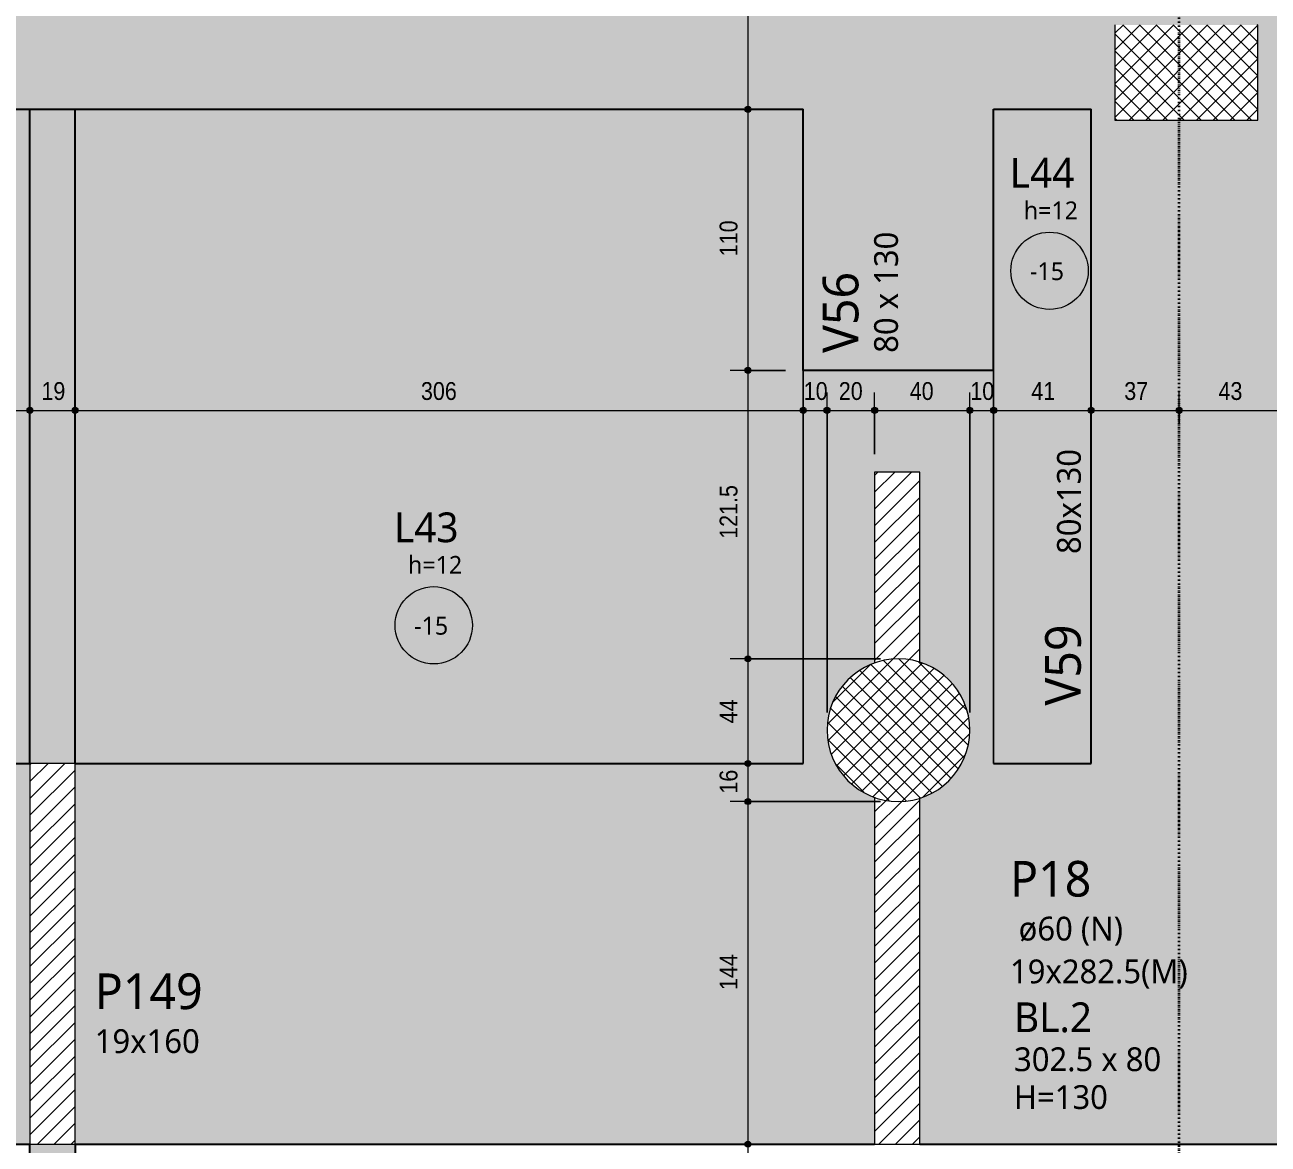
# Model space of a CAD drawing. Header units: centimetres. Extents: x -2136 to 34701, y -1430 to 84208.
# Drawn here: x 521 to 1044, y -1156 to -686 of the extents above; entities that cross this region are included whole.
import ezdxf

# ---------------------------------------------------------------- set-up
doc = ezdxf.new("R2010")
doc.units = ezdxf.units.CM
doc.linetypes.add('Dash dot', pattern=[1.5875, 0.635, -0.47625, 0, -0.47625])
for name, color, linetype, lineweight in [('A-ANNO-DIMS', 7, 'Continuous', 9), ('A-ANNO-DIMS-50', 7, 'Continuous', 9), ('A-DETL', 7, 'Continuous', 18), ('A-DETL-GENF', 7, 'Continuous', 18), ('A-DETL-THIN', 7, 'Continuous', 18), ('A-FLOR', 7, 'Continuous', 18), ('A-FLOR-IDEN', 7, 'Continuous', 9), ('S-BEAM', 7, 'Continuous', 18), ('S-BEAM-IDEN', 7, 'Continuous', 9), ('S-COLS-IDEN', 7, 'Continuous', 9), ('S-FNDN', 7, 'Continuous', 25), ('S-FNDN-IDEN', 7, 'Continuous', 9), ('S-GRID', 7, 'Continuous', 9)]:
    doc.layers.add(name, color=color, linetype=linetype, lineweight=lineweight)
doc.styles.add('Fira Sans_2', font='FiraSans-Regular.ttf', dxfattribs={"width": 0.9, "height": 7.5})
doc.styles.add('Gadugi', font='gadugi.ttf', dxfattribs={"height": 15})
doc.styles.add('Gadugi_1', font='gadugi.ttf', dxfattribs={"height": 10})
doc.styles.add('Gadugi_3', font='gadugi.ttf', dxfattribs={"height": 7.5})
doc.styles.add('Gadugi_4', font='gadugi.ttf', dxfattribs={"height": 12.5})
doc.dimstyles.new('PED_R80_1_5mm_ACIMA_As_ESQ__R00', dxfattribs={"dimscale": 30.48, "dimtxt": 10.229846, "dimasz": 0.328084, "dimexe": 0.246063, "dimexo": 0.246063, "dimgap": 0.049213, "dimtad": 1, "dimdec": 1, "dimrnd": 0.5, "dimdsep": 46, "dimtxsty": 'Fira Sans_2', "dimblk1": 'DOTSMALL', "dimblk2": 'DOTSMALL', "dimsah": 1, "dimcen": 0.09, "dimdle": 0.492126, "dimazin": 0, "dimtfac": 1, "dimtdec": 4, "dimtix": 1, "dimtmove": 0, "dimatfit": 3, "dimfxl": 1, "dimtvp": 1, "dimtolj": 1, "dimtzin": 0, "dimarcsym": 2})
pattern_1 = [(45, (0, 0), (-3.535534, 3.535534), [])]
pattern_2 = [(45, (0, 0), (-3.535534, 3.535534), []), (135, (0, 0), (-3.535534, -3.535534), [])]

# ---------------------------------------------------------------- blocks, each defined once
blk = doc.blocks.new('PED_TAG_LAJE_R01 - TÍTULO_ESPESSURA_REBAIXO-2413107-PL K 100 - FORMA DO 5º PAVIMENTO')
at = {"layer": 'A-FLOR-IDEN'}
blk.add_circle((-0.046, -0.667), 0.325, dxfattribs=at)
blk = doc.blocks.new('DIMBLOCK137-PL K 100 - FORMA DO 5º PAVIMENTO')
at = {"layer": 'A-ANNO-DIMS-50', "true_color": 0x000032}
h = blk.add_hatch(color=178, dxfattribs=at)
edge = h.paths.add_edge_path(flags=0)
edge.add_arc((825.23, -561.25), 1.25, 0, 360)
h = blk.add_hatch(color=178, dxfattribs=at)
edge = h.paths.add_edge_path(flags=0)
edge.add_arc((825.23, -721.25), 1.25, 0, 360)
at = {"layer": 'A-ANNO-DIMS-50', "color": 178, "true_color": 0x000032}
for p, q in [((819.5, -561.25), (832.73, -561.25)), ((825.23, -561.25), (819.5, -561.25)), ((825.23, -561.25), (825.23, -721.25)), ((819.5, -721.25), (832.73, -721.25)), ((825.23, -721.25), (819.5, -721.25))]:
    blk.add_line(p, q, dxfattribs=at)
for centre in [(825.23, -561.25), (825.23, -721.25)]:
    blk.add_circle(centre, 1.25, dxfattribs=at)
at = {"layer": 'A-ANNO-DIMS-50', "color": 0, "insert": (813.35, -648.59), "char_height": 7.5, "width": 17.6268, "attachment_point": 1, "rotation": 90, "line_spacing_factor": 1.049215, "style": 'Fira Sans_2'}
blk.add_mtext('160', dxfattribs=at)
blk = doc.blocks.new('_DotSmall')
at = {"color": 0, "linetype": 'ByBlock', "const_width": 0.5}
blk.add_lwpolyline([(-0.0625, 0, 1), (0.0625, 0, 1)], format="xyb", close=True, dxfattribs=at)
blk = doc.blocks.new('DIMBLOCK138-PL K 100 - FORMA DO 5º PAVIMENTO')
at = {"layer": 'A-ANNO-DIMS-50', "true_color": 0x000032}
h = blk.add_hatch(color=178, dxfattribs=at)
edge = h.paths.add_edge_path(flags=0)
edge.add_arc((825.23, -721.25), 1.25, 0, 360)
h = blk.add_hatch(color=178, dxfattribs=at)
edge = h.paths.add_edge_path(flags=0)
edge.add_arc((825.23, -831), 1.25, 0, 360)
at = {"layer": 'A-ANNO-DIMS-50', "color": 178, "true_color": 0x000032}
for p, q in [((819.5, -721.25), (832.73, -721.25)), ((825.23, -721.25), (819.5, -721.25)), ((825.23, -721.25), (825.23, -831)), ((841, -831), (817.73, -831)), ((825.23, -831), (841, -831))]:
    blk.add_line(p, q, dxfattribs=at)
for centre in [(825.23, -721.25), (825.23, -831)]:
    blk.add_circle(centre, 1.25, dxfattribs=at)
at = {"layer": 'A-ANNO-DIMS-50', "color": 0, "insert": (813.35, -783.01), "char_height": 7.5, "width": 16.5251, "attachment_point": 1, "rotation": 90, "line_spacing_factor": 1.049215, "style": 'Fira Sans_2'}
blk.add_mtext('110', dxfattribs=at)
blk = doc.blocks.new('DIMBLOCK139-PL K 100 - FORMA DO 5º PAVIMENTO')
at = {"layer": 'A-ANNO-DIMS-50', "true_color": 0x000032}
h = blk.add_hatch(color=178, dxfattribs=at)
edge = h.paths.add_edge_path(flags=0)
edge.add_arc((825.23, -831), 1.25, 0, 360)
h = blk.add_hatch(color=178, dxfattribs=at)
edge = h.paths.add_edge_path(flags=0)
edge.add_arc((825.23, -952.25), 1.25, 0, 360)
at = {"layer": 'A-ANNO-DIMS-50', "color": 178, "true_color": 0x000032}
for p, q in [((841, -831), (817.73, -831)), ((825.23, -831), (825.23, -952.25)), ((825.23, -831), (841, -831)), ((881, -952.25), (817.73, -952.25)), ((825.23, -952.25), (881, -952.25))]:
    blk.add_line(p, q, dxfattribs=at)
for centre in [(825.23, -831), (825.23, -952.25)]:
    blk.add_circle(centre, 1.25, dxfattribs=at)
at = {"layer": 'A-ANNO-DIMS-50', "color": 0, "insert": (813.35, -901.79), "char_height": 7.5, "width": 24.3942, "attachment_point": 1, "rotation": 90, "line_spacing_factor": 1.049215, "style": 'Fira Sans_2'}
blk.add_mtext('121.5', dxfattribs=at)
blk = doc.blocks.new('DIMBLOCK140-PL K 100 - FORMA DO 5º PAVIMENTO')
at = {"layer": 'A-ANNO-DIMS-50', "true_color": 0x000032}
h = blk.add_hatch(color=178, dxfattribs=at)
edge = h.paths.add_edge_path(flags=0)
edge.add_arc((825.23, -952.25), 1.25, 0, 360)
h = blk.add_hatch(color=178, dxfattribs=at)
edge = h.paths.add_edge_path(flags=0)
edge.add_arc((825.23, -996.25), 1.25, 0, 360)
at = {"layer": 'A-ANNO-DIMS-50', "color": 178, "true_color": 0x000032}
for p, q in [((881, -952.25), (817.73, -952.25)), ((825.23, -952.25), (825.23, -996.25)), ((825.23, -952.25), (881, -952.25)), ((819.5, -996.25), (832.73, -996.25)), ((825.23, -996.25), (819.5, -996.25))]:
    blk.add_line(p, q, dxfattribs=at)
for centre in [(825.23, -952.25), (825.23, -996.25)]:
    blk.add_circle(centre, 1.25, dxfattribs=at)
at = {"layer": 'A-ANNO-DIMS-50', "color": 0, "insert": (813.35, -979.36), "char_height": 7.5, "width": 12.2758, "attachment_point": 1, "rotation": 90, "line_spacing_factor": 1.049215, "style": 'Fira Sans_2'}
blk.add_mtext('44', dxfattribs=at)
blk = doc.blocks.new('DIMBLOCK141-PL K 100 - FORMA DO 5º PAVIMENTO')
at = {"layer": 'A-ANNO-DIMS-50', "true_color": 0x000032}
h = blk.add_hatch(color=178, dxfattribs=at)
edge = h.paths.add_edge_path(flags=0)
edge.add_arc((825.23, -996.25), 1.25, 0, 360)
h = blk.add_hatch(color=178, dxfattribs=at)
edge = h.paths.add_edge_path(flags=0)
edge.add_arc((825.23, -1012.25), 1.25, 0, 360)
at = {"layer": 'A-ANNO-DIMS-50', "color": 178, "true_color": 0x000032}
for p, q in [((819.5, -996.25), (832.73, -996.25)), ((825.23, -996.25), (819.5, -996.25)), ((825.23, -996.25), (825.23, -1012.25)), ((881, -1012.25), (817.73, -1012.25)), ((825.23, -1012.25), (881, -1012.25))]:
    blk.add_line(p, q, dxfattribs=at)
for centre in [(825.23, -996.25), (825.23, -1012.25)]:
    blk.add_circle(centre, 1.25, dxfattribs=at)
at = {"layer": 'A-ANNO-DIMS-50', "color": 0, "insert": (813.35, -1008.91), "char_height": 7.5, "width": 11.1741, "attachment_point": 1, "rotation": 90, "line_spacing_factor": 1.049215, "style": 'Fira Sans_2'}
blk.add_mtext('16', dxfattribs=at)
blk = doc.blocks.new('DIMBLOCK142-PL K 100 - FORMA DO 5º PAVIMENTO')
at = {"layer": 'A-ANNO-DIMS-50', "true_color": 0x000032}
h = blk.add_hatch(color=178, dxfattribs=at)
edge = h.paths.add_edge_path(flags=0)
edge.add_arc((825.23, -1012.25), 1.25, 0, 360)
h = blk.add_hatch(color=178, dxfattribs=at)
edge = h.paths.add_edge_path(flags=0)
edge.add_arc((825.23, -1156.25), 1.25, 0, 360)
at = {"layer": 'A-ANNO-DIMS-50', "color": 178, "true_color": 0x000032}
for p, q in [((881, -1012.25), (817.73, -1012.25)), ((825.23, -1012.25), (825.23, -1156.25)), ((825.23, -1012.25), (881, -1012.25)), ((819.5, -1156.25), (832.73, -1156.25)), ((825.23, -1156.25), (819.5, -1156.25))]:
    blk.add_line(p, q, dxfattribs=at)
for centre in [(825.23, -1012.25), (825.23, -1156.25)]:
    blk.add_circle(centre, 1.25, dxfattribs=at)
at = {"layer": 'A-ANNO-DIMS-50', "color": 0, "insert": (813.35, -1091.46), "char_height": 7.5, "width": 17.312, "attachment_point": 1, "rotation": 90, "line_spacing_factor": 1.049215, "style": 'Fira Sans_2'}
blk.add_mtext('144', dxfattribs=at)
blk = doc.blocks.new('DIMBLOCK143-PL K 100 - FORMA DO 5º PAVIMENTO')
at = {"layer": 'A-ANNO-DIMS-50', "true_color": 0x000032}
h = blk.add_hatch(color=178, dxfattribs=at)
edge = h.paths.add_edge_path(flags=0)
edge.add_arc((825.23, -1156.25), 1.25, 0, 360)
h = blk.add_hatch(color=178, dxfattribs=at)
edge = h.paths.add_edge_path(flags=0)
edge.add_arc((825.23, -1233.25), 1.25, 0, 360)
at = {"layer": 'A-ANNO-DIMS-50', "color": 178, "true_color": 0x000032}
for p, q in [((819.5, -1156.25), (832.73, -1156.25)), ((825.23, -1156.25), (819.5, -1156.25)), ((825.23, -1156.25), (825.23, -1233.25)), ((819.5, -1233.25), (832.73, -1233.25)), ((825.23, -1233.25), (819.5, -1233.25))]:
    blk.add_line(p, q, dxfattribs=at)
for centre in [(825.23, -1156.25), (825.23, -1233.25)]:
    blk.add_circle(centre, 1.25, dxfattribs=at)
at = {"layer": 'A-ANNO-DIMS-50', "color": 0, "insert": (813.35, -1199.08), "char_height": 7.5, "width": 10.3872, "attachment_point": 1, "rotation": 90, "line_spacing_factor": 1.049215, "style": 'Fira Sans_2'}
blk.add_mtext('77', dxfattribs=at)
blk = doc.blocks.new('DIMBLOCK270-PL K 100 - FORMA DO 5º PAVIMENTO')
at = {"layer": 'A-ANNO-DIMS-50', "true_color": 0x000032}
h = blk.add_hatch(color=178, dxfattribs=at)
edge = h.paths.add_edge_path(flags=0)
edge.add_arc((305.5, -847.8), 1.25, 0, 360)
h = blk.add_hatch(color=178, dxfattribs=at)
edge = h.paths.add_edge_path(flags=0)
edge.add_arc((523.5, -847.8), 1.25, 0, 360)
at = {"layer": 'A-ANNO-DIMS-50', "color": 178, "true_color": 0x000032}
for p, q in [((305.5, -853.54), (305.5, -840.3)), ((523.5, -853.54), (523.5, -840.3)), ((305.5, -847.8), (523.5, -847.8)), ((305.5, -847.8), (305.5, -853.54)), ((523.5, -847.8), (523.5, -853.54))]:
    blk.add_line(p, q, dxfattribs=at)
for centre in [(305.5, -847.8), (523.5, -847.8)]:
    blk.add_circle(centre, 1.25, dxfattribs=at)
at = {"layer": 'A-ANNO-DIMS-50', "color": 0, "insert": (407.42, -835.92), "char_height": 7.5, "width": 16.9973, "attachment_point": 1, "line_spacing_factor": 1.049215, "style": 'Fira Sans_2'}
blk.add_mtext('218', dxfattribs=at)
blk = doc.blocks.new('DIMBLOCK271-PL K 100 - FORMA DO 5º PAVIMENTO')
at = {"layer": 'A-ANNO-DIMS-50', "true_color": 0x000032}
h = blk.add_hatch(color=178, dxfattribs=at)
edge = h.paths.add_edge_path(flags=0)
edge.add_arc((523.5, -847.8), 1.25, 0, 360)
h = blk.add_hatch(color=178, dxfattribs=at)
edge = h.paths.add_edge_path(flags=0)
edge.add_arc((542.5, -847.8), 1.25, 0, 360)
at = {"layer": 'A-ANNO-DIMS-50', "color": 178, "true_color": 0x000032}
for p, q in [((523.5, -853.54), (523.5, -840.3)), ((542.5, -853.54), (542.5, -840.3)), ((523.5, -847.8), (542.5, -847.8)), ((523.5, -847.8), (523.5, -853.54)), ((542.5, -847.8), (542.5, -853.54))]:
    blk.add_line(p, q, dxfattribs=at)
for centre in [(523.5, -847.8), (542.5, -847.8)]:
    blk.add_circle(centre, 1.25, dxfattribs=at)
at = {"layer": 'A-ANNO-DIMS-50', "color": 0, "insert": (528.34, -835.92), "char_height": 7.5, "width": 11.1741, "attachment_point": 1, "line_spacing_factor": 1.049215, "style": 'Fira Sans_2'}
blk.add_mtext('19', dxfattribs=at)
blk = doc.blocks.new('DIMBLOCK272-PL K 100 - FORMA DO 5º PAVIMENTO')
at = {"layer": 'A-ANNO-DIMS-50', "true_color": 0x000032}
h = blk.add_hatch(color=178, dxfattribs=at)
edge = h.paths.add_edge_path(flags=0)
edge.add_arc((542.5, -847.8), 1.25, 0, 360)
h = blk.add_hatch(color=178, dxfattribs=at)
edge = h.paths.add_edge_path(flags=0)
edge.add_arc((848.5, -847.8), 1.25, 0, 360)
at = {"layer": 'A-ANNO-DIMS-50', "color": 178, "true_color": 0x000032}
for p, q in [((542.5, -853.54), (542.5, -840.3)), ((848.5, -853.54), (848.5, -840.3)), ((542.5, -847.8), (848.5, -847.8)), ((542.5, -847.8), (542.5, -853.54)), ((848.5, -847.8), (848.5, -853.54))]:
    blk.add_line(p, q, dxfattribs=at)
for centre in [(542.5, -847.8), (848.5, -847.8)]:
    blk.add_circle(centre, 1.25, dxfattribs=at)
at = {"layer": 'A-ANNO-DIMS-50', "color": 0, "insert": (687.83, -835.92), "char_height": 7.5, "width": 18.4137, "attachment_point": 1, "line_spacing_factor": 1.049215, "style": 'Fira Sans_2'}
blk.add_mtext('306', dxfattribs=at)
blk = doc.blocks.new('DIMBLOCK273-PL K 100 - FORMA DO 5º PAVIMENTO')
at = {"layer": 'A-ANNO-DIMS-50', "true_color": 0x000032}
h = blk.add_hatch(color=178, dxfattribs=at)
edge = h.paths.add_edge_path(flags=0)
edge.add_arc((848.5, -847.8), 1.25, 0, 360)
h = blk.add_hatch(color=178, dxfattribs=at)
edge = h.paths.add_edge_path(flags=0)
edge.add_arc((858.5, -847.8), 1.25, 0, 360)
at = {"layer": 'A-ANNO-DIMS-50', "color": 178, "true_color": 0x000032}
for p, q in [((848.5, -853.54), (848.5, -840.3)), ((858.5, -974.75), (858.5, -840.3)), ((848.5, -847.8), (858.5, -847.8)), ((848.5, -847.8), (848.5, -853.54)), ((858.5, -847.8), (858.5, -974.75))]:
    blk.add_line(p, q, dxfattribs=at)
for centre in [(848.5, -847.8), (858.5, -847.8)]:
    blk.add_circle(centre, 1.25, dxfattribs=at)
at = {"layer": 'A-ANNO-DIMS-50', "color": 0, "insert": (848.71, -835.92), "char_height": 7.5, "width": 11.4889, "attachment_point": 1, "line_spacing_factor": 1.049215, "style": 'Fira Sans_2'}
blk.add_mtext('10', dxfattribs=at)
blk = doc.blocks.new('DIMBLOCK274-PL K 100 - FORMA DO 5º PAVIMENTO')
at = {"layer": 'A-ANNO-DIMS-50', "true_color": 0x000032}
h = blk.add_hatch(color=178, dxfattribs=at)
edge = h.paths.add_edge_path(flags=0)
edge.add_arc((858.5, -847.8), 1.25, 0, 360)
h = blk.add_hatch(color=178, dxfattribs=at)
edge = h.paths.add_edge_path(flags=0)
edge.add_arc((878.5, -847.8), 1.25, 0, 360)
at = {"layer": 'A-ANNO-DIMS-50', "color": 178, "true_color": 0x000032}
for p, q in [((858.5, -974.75), (858.5, -840.3)), ((878.5, -866.25), (878.5, -840.3)), ((858.5, -847.8), (878.5, -847.8)), ((858.5, -847.8), (858.5, -974.75)), ((878.5, -847.8), (878.5, -866.25))]:
    blk.add_line(p, q, dxfattribs=at)
for centre in [(858.5, -847.8), (878.5, -847.8)]:
    blk.add_circle(centre, 1.25, dxfattribs=at)
at = {"layer": 'A-ANNO-DIMS-50', "color": 0, "insert": (863.45, -835.92), "char_height": 7.5, "width": 12.1184, "attachment_point": 1, "line_spacing_factor": 1.049215, "style": 'Fira Sans_2'}
blk.add_mtext('20', dxfattribs=at)
blk = doc.blocks.new('DIMBLOCK275-PL K 100 - FORMA DO 5º PAVIMENTO')
at = {"layer": 'A-ANNO-DIMS-50', "true_color": 0x000032}
h = blk.add_hatch(color=178, dxfattribs=at)
edge = h.paths.add_edge_path(flags=0)
edge.add_arc((878.5, -847.8), 1.25, 0, 360)
h = blk.add_hatch(color=178, dxfattribs=at)
edge = h.paths.add_edge_path(flags=0)
edge.add_arc((918.5, -847.8), 1.25, 0, 360)
at = {"layer": 'A-ANNO-DIMS-50', "color": 178, "true_color": 0x000032}
for p, q in [((878.5, -866.25), (878.5, -840.3)), ((918.5, -974.75), (918.5, -840.3)), ((878.5, -847.8), (918.5, -847.8)), ((878.5, -847.8), (878.5, -866.25)), ((918.5, -847.8), (918.5, -974.75))]:
    blk.add_line(p, q, dxfattribs=at)
for centre in [(878.5, -847.8), (918.5, -847.8)]:
    blk.add_circle(centre, 1.25, dxfattribs=at)
at = {"layer": 'A-ANNO-DIMS-50', "color": 0, "insert": (893.25, -835.92), "char_height": 7.5, "width": 12.5906, "attachment_point": 1, "line_spacing_factor": 1.049215, "style": 'Fira Sans_2'}
blk.add_mtext('40', dxfattribs=at)
blk = doc.blocks.new('DIMBLOCK276-PL K 100 - FORMA DO 5º PAVIMENTO')
at = {"layer": 'A-ANNO-DIMS-50', "true_color": 0x000032}
h = blk.add_hatch(color=178, dxfattribs=at)
edge = h.paths.add_edge_path(flags=0)
edge.add_arc((918.5, -847.8), 1.25, 0, 360)
h = blk.add_hatch(color=178, dxfattribs=at)
edge = h.paths.add_edge_path(flags=0)
edge.add_arc((928.5, -847.8), 1.25, 0, 360)
at = {"layer": 'A-ANNO-DIMS-50', "color": 178, "true_color": 0x000032}
for p, q in [((918.5, -974.75), (918.5, -840.3)), ((928.5, -853.54), (928.5, -840.3)), ((918.5, -847.8), (928.5, -847.8)), ((918.5, -847.8), (918.5, -974.75)), ((928.5, -847.8), (928.5, -853.54))]:
    blk.add_line(p, q, dxfattribs=at)
for centre in [(918.5, -847.8), (928.5, -847.8)]:
    blk.add_circle(centre, 1.25, dxfattribs=at)
at = {"layer": 'A-ANNO-DIMS-50', "color": 0, "insert": (918.71, -835.92), "char_height": 7.5, "width": 11.4889, "attachment_point": 1, "line_spacing_factor": 1.049215, "style": 'Fira Sans_2'}
blk.add_mtext('10', dxfattribs=at)
blk = doc.blocks.new('DIMBLOCK277-PL K 100 - FORMA DO 5º PAVIMENTO')
at = {"layer": 'A-ANNO-DIMS-50', "true_color": 0x000032}
h = blk.add_hatch(color=178, dxfattribs=at)
edge = h.paths.add_edge_path(flags=0)
edge.add_arc((928.5, -847.8), 1.25, 0, 360)
h = blk.add_hatch(color=178, dxfattribs=at)
edge = h.paths.add_edge_path(flags=0)
edge.add_arc((969.5, -847.8), 1.25, 0, 360)
at = {"layer": 'A-ANNO-DIMS-50', "color": 178, "true_color": 0x000032}
for p, q in [((928.5, -853.54), (928.5, -840.3)), ((969.5, -853.54), (969.5, -840.3)), ((928.5, -847.8), (969.5, -847.8)), ((928.5, -847.8), (928.5, -853.54)), ((969.5, -847.8), (969.5, -853.54))]:
    blk.add_line(p, q, dxfattribs=at)
for centre in [(928.5, -847.8), (969.5, -847.8)]:
    blk.add_circle(centre, 1.25, dxfattribs=at)
at = {"layer": 'A-ANNO-DIMS-50', "color": 0, "insert": (944.34, -835.92), "char_height": 7.5, "width": 11.1741, "attachment_point": 1, "line_spacing_factor": 1.049215, "style": 'Fira Sans_2'}
blk.add_mtext('41', dxfattribs=at)
blk = doc.blocks.new('DIMBLOCK278-PL K 100 - FORMA DO 5º PAVIMENTO')
at = {"layer": 'A-ANNO-DIMS-50', "true_color": 0x000032}
h = blk.add_hatch(color=178, dxfattribs=at)
edge = h.paths.add_edge_path(flags=0)
edge.add_arc((969.5, -847.8), 1.25, 0, 360)
h = blk.add_hatch(color=178, dxfattribs=at)
edge = h.paths.add_edge_path(flags=0)
edge.add_arc((1006.5, -847.8), 1.25, 0, 360)
at = {"layer": 'A-ANNO-DIMS-50', "color": 178, "true_color": 0x000032}
for p, q in [((969.5, -853.54), (969.5, -840.3)), ((1006.5, -853.54), (1006.5, -840.3)), ((969.5, -847.8), (1006.5, -847.8)), ((969.5, -847.8), (969.5, -853.54)), ((1006.5, -847.8), (1006.5, -853.54))]:
    blk.add_line(p, q, dxfattribs=at)
for centre in [(969.5, -847.8), (1006.5, -847.8)]:
    blk.add_circle(centre, 1.25, dxfattribs=at)
at = {"layer": 'A-ANNO-DIMS-50', "color": 0, "insert": (983.41, -835.92), "char_height": 7.5, "width": 11.0168, "attachment_point": 1, "line_spacing_factor": 1.049215, "style": 'Fira Sans_2'}
blk.add_mtext('37', dxfattribs=at)
blk = doc.blocks.new('DIMBLOCK279-PL K 100 - FORMA DO 5º PAVIMENTO')
at = {"layer": 'A-ANNO-DIMS-50', "true_color": 0x000032}
h = blk.add_hatch(color=178, dxfattribs=at)
edge = h.paths.add_edge_path(flags=0)
edge.add_arc((1006.5, -847.8), 1.25, 0, 360)
h = blk.add_hatch(color=178, dxfattribs=at)
edge = h.paths.add_edge_path(flags=0)
edge.add_arc((1049.5, -847.8), 1.25, 0, 360)
at = {"layer": 'A-ANNO-DIMS-50', "color": 178, "true_color": 0x000032}
for p, q in [((1006.5, -853.54), (1006.5, -840.3)), ((1049.5, -853.54), (1049.5, -840.3)), ((1006.5, -847.8), (1049.5, -847.8)), ((1006.5, -847.8), (1006.5, -853.54)), ((1049.5, -847.8), (1049.5, -853.54))]:
    blk.add_line(p, q, dxfattribs=at)
for centre in [(1006.5, -847.8), (1049.5, -847.8)]:
    blk.add_circle(centre, 1.25, dxfattribs=at)
at = {"layer": 'A-ANNO-DIMS-50', "color": 0, "insert": (1023.02, -835.92), "char_height": 7.5, "width": 11.9611, "attachment_point": 1, "line_spacing_factor": 1.049215, "style": 'Fira Sans_2'}
blk.add_mtext('43', dxfattribs=at)

msp = doc.modelspace()

# ---------------------------------------------------------------- hatches: boundary and pattern name
at = {"layer": 'A-DETL-GENF', "true_color": 0x0000ff}
h = msp.add_hatch(dxfattribs=at)
h.set_pattern_fill('FP_2', color=5, style=0, pattern_type=2)
h.set_pattern_definition(pattern_2)
h.paths.add_polyline_path([(1039.5, -725.75), (1039.5, -685.75), (979.5, -685.75), (979.5, -725.75)], flags=0)
at = {"layer": 'A-DETL-GENF', "true_color": 0x808080}
h = msp.add_hatch(dxfattribs=at)
h.set_pattern_fill('FP_1', color=8, style=0, pattern_type=2)
h.set_pattern_definition(pattern_1)
h.paths.add_polyline_path([(897.5, -1156.25), (897.5, -1010.72), (894.35, -1011.67), (888.5, -1012.25), (882.65, -1011.67), (878.5, -1010.42), (878.5, -1156.25)], flags=0)
h.paths.add_polyline_path([(878.5, -954.08), (882.65, -952.83), (888.5, -952.25), (894.35, -952.83), (897.5, -953.78), (897.5, -873.75), (878.5, -873.75), (878.5, -953.74)], flags=0)
at = {"layer": 'A-DETL-GENF', "true_color": 0x0000ff}
h = msp.add_hatch(dxfattribs=at)
h.set_pattern_fill('FP_2', color=5, style=0, pattern_type=2)
h.set_pattern_definition(pattern_2)
h.paths.add_polyline_path([(888.5, -1012.25), (894.35, -1011.67), (899.98, -1009.97), (905.17, -1007.19), (909.71, -1003.46), (913.44, -998.92), (916.22, -993.73), (917.92, -988.1), (918.5, -982.25), (917.92, -976.4), (916.22, -970.77), (913.44, -965.58), (909.71, -961.04), (905.17, -957.31), (899.98, -954.53), (894.35, -952.83), (888.5, -952.25), (882.65, -952.83), (877.02, -954.53), (871.83, -957.31), (867.29, -961.04), (863.56, -965.58), (860.78, -970.77), (859.08, -976.4), (858.5, -982.25), (859.08, -988.1), (860.78, -993.73), (863.56, -998.92), (867.29, -1003.46), (871.83, -1007.19), (877.02, -1009.97), (882.65, -1011.67)], flags=0)
at = {"layer": 'A-DETL-GENF', "true_color": 0x808080}
h = msp.add_hatch(dxfattribs=at)
h.set_pattern_fill('FP_1', color=8, style=0, pattern_type=2)
h.set_pattern_definition(pattern_1)
h.paths.add_polyline_path([(542.5, -1156.25), (542.5, -996.25), (523.5, -996.25), (523.5, -1156.25)], flags=0)
at = {"layer": 'A-FLOR', "true_color": 0xfcd5b4}
for points in [[(461.08, -996.25), (523.5, -996.25), (523.5, -721.25), (305.5, -721.25), (305.5, -996.25)], [(542.5, -996.25), (848.5, -996.25), (848.5, -721.25), (542.5, -721.25), (542.5, -878.55)], [(928.5, -996.25), (969.5, -996.25), (969.5, -721.25), (928.5, -721.25), (928.5, -970.05)]]:
    msp.add_hatch(color=254, dxfattribs=at).paths.add_polyline_path(points, flags=0)
at = {"layer": 'S-BEAM', "true_color": 0xfcd5b4}
for points in [[(969.5, -721.25), (979.5, -721.25), (979.5, -685.75), (1039.5, -685.75), (1039.5, -721.25), (1233.5, -721.25), (1233.5, -561.25), (542.5, -561.25), (542.5, -681.25), (523.5, -681.25), (523.5, -561.25), (187.5, -561.25), (187.5, -721.25), (928.5, -721.25)], [(542.5, -996.25), (542.5, -721.25), (523.5, -721.25), (523.5, -996.25)], [(928.5, -831), (928.5, -721.25), (848.5, -721.25), (848.5, -831), (871.39, -831)], [(1049.5, -996.25), (1049.5, -721.25), (1039.5, -721.25), (1039.5, -725.75), (979.5, -725.75), (979.5, -721.25), (969.5, -721.25), (969.5, -996.25), (973.97, -996.25)], [(523.5, -1156.25), (523.5, -996.25), (237.5, -996.25), (237.5, -1079.75), (213.5, -1079.75), (213.5, -996.25), (190, -996.25), (190, -1156.25), (461.08, -1156.25)], [(871.39, -1156.25), (878.5, -1156.25), (878.5, -1133.5), (848.5, -1133.5), (848.5, -996.25), (542.5, -996.25), (542.5, -1156.25)], [(1076.55, -1156.25), (1233.5, -1156.25), (1233.5, -1046.25), (1252.5, -1046.25), (1252.5, -996.25), (928.5, -996.25), (928.5, -1133.5), (897.5, -1133.5), (897.5, -1156.25)], [(523.5, -1233.25), (542.5, -1233.25), (542.5, -1156.25), (523.5, -1156.25), (523.5, -1157.66)]]:
    msp.add_hatch(color=254, dxfattribs=at).paths.add_polyline_path(points, flags=0)
at = {"layer": 'S-FNDN', "true_color": 0xfcd5b4}
msp.add_hatch(color=254, dxfattribs=at).paths.add_polyline_path([(848.5, -1133.5), (878.5, -1133.5), (878.5, -1010.42), (877.02, -1009.97), (871.83, -1007.19), (867.29, -1003.46), (863.56, -998.92), (860.78, -993.73), (859.08, -988.1), (858.5, -982.25), (859.08, -976.4), (860.78, -970.77), (863.56, -965.58), (867.29, -961.04), (871.83, -957.31), (877.02, -954.53), (878.5, -954.08), (878.5, -873.75), (897.5, -873.75), (897.5, -953.78), (899.98, -954.53), (905.17, -957.31), (909.71, -961.04), (913.44, -965.58), (916.22, -970.77), (917.92, -976.4), (918.5, -982.25), (917.92, -988.1), (916.22, -993.73), (913.44, -998.92), (909.71, -1003.46), (905.17, -1007.19), (899.98, -1009.97), (897.5, -1010.72), (897.5, -1133.5), (928.5, -1133.5), (928.5, -831), (848.5, -831), (848.5, -1011.67)], flags=0)

# ---------------------------------------------------------------- linework, layer by layer
at = {"layer": 'A-DETL'}
for p, q in [((848.5, -831), (848.5, -996.25)), ((928.5, -996.25), (928.5, -831))]:
    msp.add_line(p, q, dxfattribs=at)
at = {"layer": 'A-DETL-THIN'}
for p, q in [((979.5, -685.75), (979.5, -725.75)), ((1039.5, -725.75), (1039.5, -685.75)), ((979.5, -725.75), (1039.5, -725.75)), ((878.5, -873.75), (878.5, -954.08)), ((897.5, -873.75), (878.5, -873.75)), ((897.5, -953.78), (897.5, -873.75)), ((523.5, -996.25), (523.5, -1156.25)), ((542.5, -996.25), (523.5, -996.25)), ((542.5, -1156.25), (542.5, -996.25)), ((878.5, -1010.42), (878.5, -1156.25)), ((897.5, -1156.25), (897.5, -1010.72)), ((523.5, -1156.25), (542.5, -1156.25)), ((878.5, -1156.25), (897.5, -1156.25))]:
    msp.add_line(p, q, dxfattribs=at)
for start, end in [(0, 180), (180, 0)]:
    msp.add_arc((888.5, -982.25), 30, start, end, dxfattribs=at)
at = {"layer": 'S-BEAM', "lineweight": 25}
for p, q in [((305.5, -721.25), (848.5, -721.25)), ((523.5, -996.25), (523.5, -721.25)), ((542.5, -996.25), (542.5, -721.25)), ((848.5, -831), (848.5, -721.25)), ((928.5, -831), (928.5, -721.25)), ((928.5, -721.25), (969.5, -721.25)), ((969.5, -996.25), (969.5, -721.25)), ((928.5, -831), (848.5, -831)), ((305.5, -996.25), (523.5, -996.25)), ((542.5, -996.25), (848.5, -996.25)), ((928.5, -996.25), (969.5, -996.25)), ((190, -1156.25), (523.5, -1156.25)), ((523.5, -1233.25), (523.5, -1156.25)), ((542.5, -1156.25), (542.5, -1233.25)), ((542.5, -1156.25), (878.5, -1156.25)), ((897.5, -1156.25), (1233.5, -1156.25))]:
    msp.add_line(p, q, dxfattribs=at)
at = {"layer": 'S-FNDN', "lineweight": 18}
for p, q in [((848.5, -831), (928.5, -831)), ((848.5, -996.25), (848.5, -831)), ((928.5, -831), (928.5, -996.25))]:
    msp.add_line(p, q, dxfattribs=at)
at = {"layer": 'S-GRID', "color": 40, "linetype": 'Dash dot', "lineweight": 35, "true_color": 0xffc000}
msp.add_line((1006.5, -1356.57), (1006.5, 1672), dxfattribs=at)

# ---------------------------------------------------------------- block references
at = {"layer": 'A-FLOR-IDEN', "xscale": 49.99999999999998, "yscale": 49.99999999999998, "zscale": 49.99999999999998}
for p in [(954.31, -755.78), (695.5, -904.81)]:
    msp.add_blockref('PED_TAG_LAJE_R01 - TÍTULO_ESPESSURA_REBAIXO-2413107-PL K 100 - FORMA DO 5º PAVIMENTO', p, dxfattribs=at)

# ---------------------------------------------------------------- texts
at = {"layer": 'A-FLOR-IDEN', "attachment_point": 1}
for s, insert, char_height, width, style in [('L44', (935.28, -741.69), 12.5, 33.27, 'Gadugi_4'), ('h=12', (941.18, -759.98), 7.5, 29.6624, 'Gadugi_3'), ('-15', (943.77, -785.54), 7.5, 18.8397, 'Gadugi_3'), ('L43', (676.48, -890.72), 12.5, 33.27, 'Gadugi_4'), ('h=12', (682.37, -909.01), 7.5, 29.6624, 'Gadugi_3'), ('-15', (684.96, -934.58), 7.5, 18.8397, 'Gadugi_3')]:
    msp.add_mtext(s, dxfattribs=dict(at, insert=insert, char_height=char_height, width=width, style=style))
at = {"layer": 'S-BEAM-IDEN', "attachment_point": 1, "rotation": 90}
for s, insert, char_height, width, style in [('80 x 130', (878.3, -823.61), 10, 63.7342, 'Gadugi_1'), ('V56', (856.69, -823.66), 15, 44.0928, 'Gadugi'), ('80x130', (955.16, -908.18), 10, 54.1139, 'Gadugi_1'), ('V59', (950.15, -971.89), 15, 44.0928, 'Gadugi')]:
    msp.add_mtext(s, dxfattribs=dict(at, insert=insert, char_height=char_height, width=width, style=style))
at = {"layer": 'S-COLS-IDEN', "attachment_point": 1}
for s, insert, char_height, width, style in [('P18', (935.39, -1037.2), 15, 42.4894, 'Gadugi'), ('ø60 (N)', (939.01, -1060.66), 10, 56.519, 'Gadugi_1'), ('19x282.5(M)', (935.39, -1078.63), 10, 92.9957, 'Gadugi_1'), ('P149', (550.74, -1084.49), 15, 56.519, 'Gadugi'), ('19x160', (550.74, -1107.95), 10, 54.1139, 'Gadugi_1')]:
    msp.add_mtext(s, dxfattribs=dict(at, insert=insert, char_height=char_height, width=width, style=style))
at = {"layer": 'S-FNDN-IDEN', "color": 5, "true_color": 0x0000ff, "insert": (937.08, -1096.65), "char_height": 12.5, "width": 38.0802, "attachment_point": 1, "style": 'Gadugi_4'}
msp.add_mtext('BL.2', dxfattribs=at)
at = {"layer": 'S-FNDN-IDEN', "char_height": 10, "attachment_point": 1, "style": 'Gadugi_1'}
for s, insert, width in [('302.5 x 80', (937.08, -1115.57), 76.5612), ('H=130', (937.08, -1131.47), 51.7088)]:
    msp.add_mtext(s, dxfattribs=dict(at, insert=insert, width=width))

# ---------------------------------------------------------------- dimensions: what is measured, and where the dimension line sits
at = {"layer": 'A-ANNO-DIMS', "color": 178, "true_color": 0x000032}
for base, p1, p2, override, picture, middle in [((825.23, -721.25), (827, -561.25), (827, -721.25), {"dimpost": '<>', "dimfxl": 160}, 'DIMBLOCK137-PL K 100 - FORMA DO 5º PAVIMENTO', (819.92, -641.25)), ((825.23243925, -830.99997931), (827.00020621, -721.24997931), (848.499978, -830.99997931), {"dimpost": '<>', "dimfxl": 111.836053}, 'DIMBLOCK138-PL K 100 - FORMA DO 5º PAVIMENTO', (819.91712721, -776.12497931)), ((825.23243925, -952.24997931), (848.499978, -830.99997931), (888.499978, -952.24997931), {"dimpost": '<>', "dimfxl": 127.677572}, 'DIMBLOCK139-PL K 100 - FORMA DO 5º PAVIMENTO', (819.98243925, -891.62497931)), ((825.23, -996.25), (888.5, -952.25), (827, -996.25), {"dimpost": '<>', "dimfxl": 75.618926}, 'DIMBLOCK140-PL K 100 - FORMA DO 5º PAVIMENTO', (819.98, -974.25)), ((825.23, -1012.25), (827, -996.25), (888.5, -1012.25), {"dimpost": '<>', "dimfxl": 63.547006}, 'DIMBLOCK141-PL K 100 - FORMA DO 5º PAVIMENTO', (819.92, -1004.25)), ((825.23, -1156.25), (888.5, -1012.25), (827, -1156.25), {"dimpost": '<>', "dimfxl": 156.582955}, 'DIMBLOCK142-PL K 100 - FORMA DO 5º PAVIMENTO', (819.98, -1084.25)), ((825.23, -1233.25), (827, -1156.25), (827, -1233.25), {"dimpost": '<>', "dimfxl": 77}, 'DIMBLOCK143-PL K 100 - FORMA DO 5º PAVIMENTO', (819.93, -1194.75))]:
    dim = msp.add_linear_dim(base=base, p1=p1, p2=p2, angle=90, dimstyle='PED_R80_1_5mm_ACIMA_As_ESQ__R00', override=override, dxfattribs=at)
    dim.commit()
    dim.dimension.update_dxf_attribs({"geometry": picture, "text_midpoint": middle})
for base, p1, p2, override, picture, middle in [((523.5, -847.8), (305.5, -846.04), (523.5, -846.04), {"dimpost": '<>', "dimfxl": 218.000022}, 'DIMBLOCK270-PL K 100 - FORMA DO 5º PAVIMENTO', (414.5, -842.49)), ((542.5, -847.8), (523.5, -846.04), (542.5, -846.04), {"dimpost": '<>', "dimfxl": 19}, 'DIMBLOCK271-PL K 100 - FORMA DO 5º PAVIMENTO', (533, -842.43)), ((848.5, -847.8), (542.5, -846.04), (848.5, -846.04), {"dimpost": '<>', "dimfxl": 305.999978}, 'DIMBLOCK272-PL K 100 - FORMA DO 5º PAVIMENTO', (695.5, -842.49)), ((858.5, -847.8), (848.5, -846.04), (858.5, -982.25), {"dimpost": '<>', "dimfxl": 136.581042}, 'DIMBLOCK273-PL K 100 - FORMA DO 5º PAVIMENTO', (853.5, -842.49)), ((878.5, -847.8), (858.5, -982.25), (878.5, -873.75), {"dimpost": '<>', "dimfxl": 110.327924}, 'DIMBLOCK274-PL K 100 - FORMA DO 5º PAVIMENTO', (868.5, -842.49)), ((918.5, -847.8), (878.5, -873.75), (918.5, -982.25), {"dimpost": '<>', "dimfxl": 115.638438}, 'DIMBLOCK275-PL K 100 - FORMA DO 5º PAVIMENTO', (898.5, -842.49)), ((928.5, -847.8), (918.5, -982.25), (928.5, -846.04), {"dimpost": '<>', "dimfxl": 136.581042}, 'DIMBLOCK276-PL K 100 - FORMA DO 5º PAVIMENTO', (923.5, -842.49)), ((969.5, -847.8), (928.5, -846.04), (969.5, -846.04), {"dimpost": '<>', "dimfxl": 41.000022}, 'DIMBLOCK277-PL K 100 - FORMA DO 5º PAVIMENTO', (949, -842.55)), ((1006.5, -847.8), (969.5, -846.04), (1006.5, -846.04), {"dimpost": '<>', "dimfxl": 37.000044}, 'DIMBLOCK278-PL K 100 - FORMA DO 5º PAVIMENTO', (988, -842.49)), ((1049.5, -847.8), (1006.5, -846.04), (1049.5, -846.04), {"dimpost": '<>', "dimfxl": 42.999956}, 'DIMBLOCK279-PL K 100 - FORMA DO 5º PAVIMENTO', (1028, -842.49))]:
    dim = msp.add_linear_dim(base=base, p1=p1, p2=p2, dimstyle='PED_R80_1_5mm_ACIMA_As_ESQ__R00', override=override, dxfattribs=at)
    dim.commit()
    dim.dimension.update_dxf_attribs({"geometry": picture, "text_midpoint": middle})

doc.saveas('drawing.dxf')
